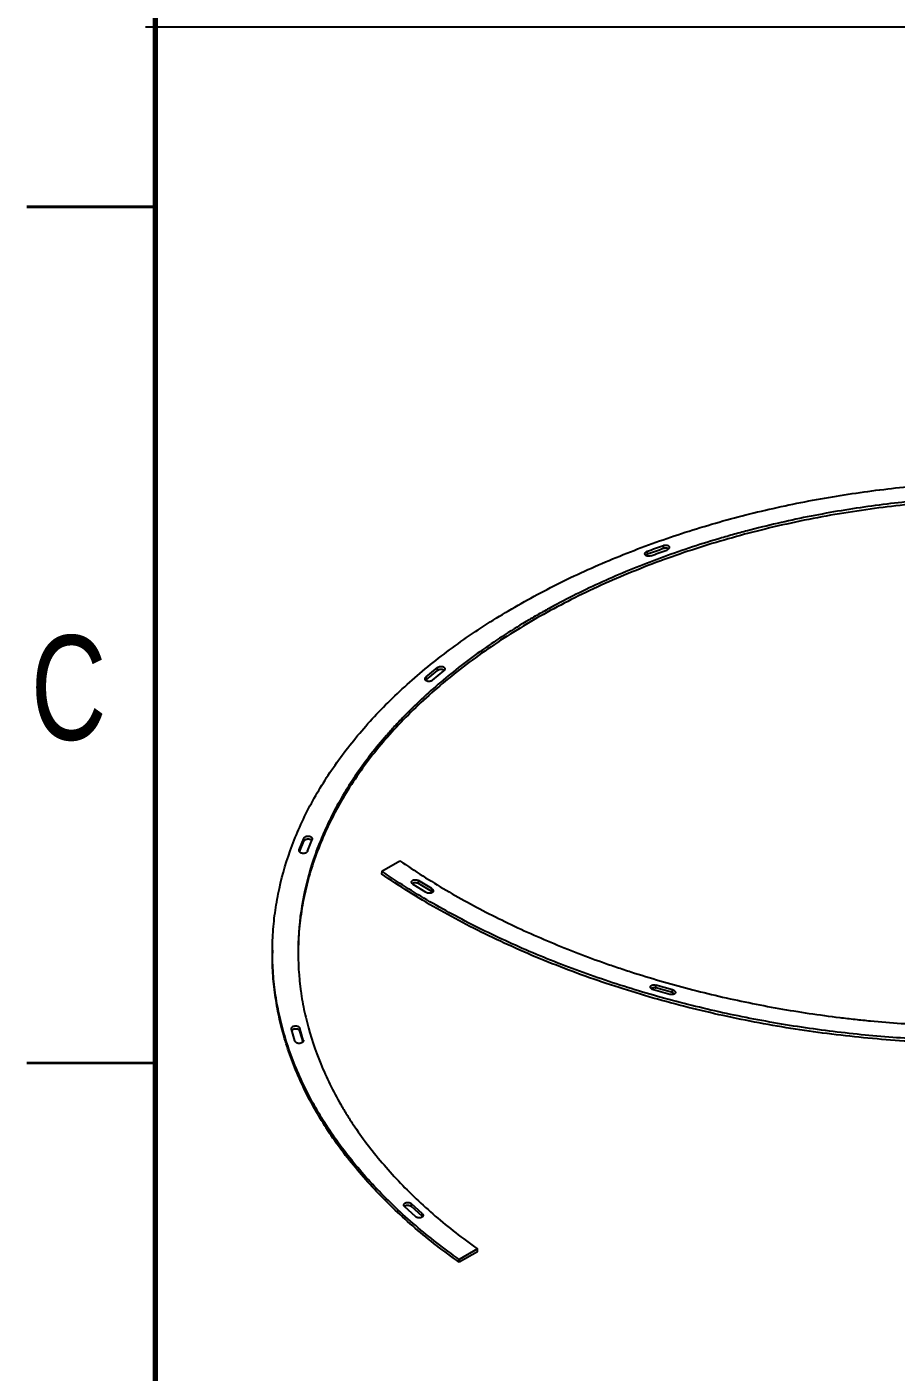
# Model space of a CAD drawing. Header units: millimetres. Extents: x 2 to 418, y 2 to 295.
# Drawn here: x 2.5 to 53.3, y 80.5 to 159 of the extents above; entities that cross this region are included whole.
import ezdxf

# ---------------------------------------------------------------- set-up
doc = ezdxf.new("R2010")
doc.units = ezdxf.units.MM
doc.layers.add('SHEET', color=179, linetype='Continuous')
doc.styles.add('SLDTEXTSTYLE1', font='TXT', dxfattribs={"width": 0.75})

msp = doc.modelspace()

# ---------------------------------------------------------------- linework, layer by layer
at = {"color": 7, "linetype": 'Continuous', "lineweight": 70}
msp.add_line((10, 10), (10, 287), dxfattribs=at)
at = {"color": 7, "linetype": 'Continuous', "lineweight": 35}
for p, q in [((2.5, 148.5), (10, 148.5)), ((10, 148.5), (2.5, 148.5)), ((10, 98.5), (2.5, 98.5))]:
    msp.add_line(p, q, dxfattribs=at)
at = {"color": 7, "linetype": 'Continuous', "lineweight": 25}
for p, q in [((38.739, 128.231), (38.739, 128.395)), ((39.661, 128.565), (39.661, 128.73)), ((25.806, 121.05), (26.466, 121.596)), ((25.806, 120.885), (26.466, 121.431)), ((25.806, 120.885), (25.806, 121.05)), ((26.182, 120.855), (26.842, 121.403)), ((26.466, 121.431), (26.466, 121.596)), ((18.405, 110.956), (18.665, 111.628)), ((18.665, 111.464), (18.665, 111.628)), ((18.888, 110.878), (19.148, 111.552)), ((18.405, 110.872), (18.405, 110.956)), ((18.424, 110.838), (18.665, 111.464)), ((23.222, 109.704), (24.283, 110.317)), ((23.222, 109.704), (23.205, 109.552)), ((25.814, 108.47), (25.049, 108.941)), ((26.136, 108.691), (25.37, 109.164)), ((25.37, 108.999), (25.37, 109.164)), ((26.136, 108.527), (25.37, 108.999)), ((26.136, 108.527), (26.136, 108.691)), ((26.136, 108.527), (26.188, 108.483)), ((40.185, 102.792), (39.228, 103.063)), ((39.228, 102.898), (39.228, 103.063)), ((40.185, 102.628), (39.228, 102.898)), ((40.039, 102.517), (39.082, 102.786)), ((40.185, 102.628), (40.185, 102.792)), ((18.639, 99.854), (18.438, 100.538)), ((18.438, 100.373), (18.438, 100.538)), ((18.15, 99.798), (17.948, 100.48)), ((18.621, 99.751), (18.438, 100.373)), ((18.639, 99.79), (18.639, 99.854)), ((25.187, 89.547), (24.562, 90.116)), ((25.577, 89.728), (24.953, 90.298)), ((24.953, 90.133), (24.953, 90.298)), ((25.577, 89.563), (24.953, 90.133)), ((25.577, 89.563), (25.577, 89.728)), ((25.577, 89.563), (25.596, 89.539)), ((28.804, 87.656), (27.744, 87.042)), ((28.804, 87.491), (27.745, 86.878)), ((28.804, 87.491), (28.804, 87.656))]:
    msp.add_line(p, q, dxfattribs=at)
at = {"color": 7, "linetype": 'Continuous', "lineweight": 25, "flags": 128}
for points in [[(16.833, 105.09), (16.833, 105.009), (16.832, 104.928)], [(27.745, 86.878), (27.745, 86.919), (27.744, 86.98), (27.744, 87.042)]]:
    msp.add_lwpolyline(points, dxfattribs=at)
at = {"color": 7, "linetype": 'Continuous', "lineweight": 25}
for points, knots in [([(27.744, 87.042), (26.848, 87.675), (26, 88.332), (24.795, 89.362), (24.403, 89.714), (23.647, 90.428), (23.283, 90.791), (22.586, 91.523), (22.252, 91.893), (21.612, 92.643), (21.306, 93.022), (20.724, 93.789), (20.447, 94.177), (19.921, 94.962), (19.673, 95.359), (19.206, 96.162), (18.986, 96.569), (18.577, 97.391), (18.388, 97.805), (18.044, 98.636), (17.888, 99.051), (17.609, 99.886), (17.485, 100.305), (17.27, 101.145), (17.178, 101.566), (17.027, 102.411), (16.967, 102.836), (16.879, 103.686), (16.851, 104.113), (16.828, 104.971), (16.832, 105.402), (16.875, 106.262), (16.912, 106.69), (17.019, 107.541), (17.088, 107.965), (17.344, 109.23), (17.577, 110.067), (18.02, 111.311), (18.184, 111.723), (18.542, 112.546), (18.737, 112.956), (19.16, 113.772), (19.387, 114.178), (19.87, 114.978), (20.124, 115.373), (20.662, 116.153), (20.944, 116.538), (21.537, 117.299), (21.846, 117.675), (22.493, 118.417), (22.83, 118.783), (23.531, 119.506), (23.894, 119.863), (24.651, 120.568), (25.043, 120.917), (25.853, 121.602), (26.27, 121.939), (27.123, 122.595), (27.56, 122.916), (28.453, 123.543), (28.91, 123.85), (29.844, 124.449), (30.321, 124.742), (31.294, 125.313), (31.791, 125.592), (32.805, 126.135), (33.321, 126.399), (34.376, 126.915), (34.914, 127.167), (36.004, 127.652), (36.555, 127.886), (37.666, 128.336), (38.228, 128.551), (39.361, 128.966), (39.933, 129.165), (41.087, 129.546), (41.669, 129.728), (42.845, 130.075), (43.438, 130.24), (44.634, 130.554), (45.238, 130.702), (46.456, 130.982), (47.072, 131.113), (48.301, 131.357), (48.916, 131.47), (50.146, 131.676), (50.761, 131.77), (51.991, 131.94), (52.606, 132.016), (53.836, 132.151), (54.452, 132.209), (55.682, 132.308), (56.297, 132.348), (57.528, 132.412), (58.144, 132.434), (59.375, 132.462), (59.99, 132.467), (61.208, 132.46), (61.811, 132.447), (63.008, 132.404), (63.602, 132.374), (64.779, 132.297), (65.362, 132.251), (66.518, 132.14), (67.091, 132.077), (68.227, 131.934), (68.79, 131.854), (69.906, 131.678), (70.459, 131.581), (71.553, 131.372), (72.094, 131.259), (73.156, 131.019), (73.676, 130.892), (74.697, 130.624), (75.199, 130.482), (76.182, 130.186), (76.664, 130.031), (77.609, 129.708), (78.073, 129.539), (78.98, 129.189), (79.424, 129.007), (80.293, 128.63), (80.718, 128.435), (81.547, 128.031), (81.951, 127.822), (82.732, 127.396), (83.109, 127.179), (83.837, 126.734), (84.188, 126.507), (84.865, 126.043), (85.191, 125.807), (85.816, 125.325), (86.116, 125.08), (86.978, 124.331), (87.502, 123.813), (88.207, 123.011), (88.429, 122.741), (88.841, 122.195), (89.033, 121.92), (89.386, 121.366), (89.548, 121.087), (89.843, 120.526), (89.975, 120.244), (90.212, 119.676), (90.316, 119.39), (90.495, 118.815), (90.569, 118.526), (90.69, 117.944), (90.735, 117.652), (90.796, 117.064), (90.812, 116.769), (90.813, 115.887), (90.754, 115.302), (90.519, 114.143), (90.343, 113.567), (89.876, 112.426), (89.584, 111.86), (89.057, 111.02), (88.867, 110.742), (88.459, 110.192), (88.241, 109.92), (87.779, 109.385), (87.536, 109.121), (87.022, 108.601), (86.753, 108.345), (86.188, 107.841), (85.892, 107.592), (85.276, 107.103), (84.955, 106.863), (84.287, 106.39), (83.94, 106.158), (83.22, 105.701), (82.846, 105.476), (82.076, 105.038), (81.68, 104.825), (80.868, 104.411), (80.453, 104.211), (79.603, 103.821), (79.167, 103.632), (78.277, 103.266), (77.823, 103.09), (76.894, 102.749), (76.42, 102.584), (75.452, 102.268), (74.959, 102.116), (73.952, 101.825), (73.438, 101.685), (72.392, 101.42), (71.86, 101.295), (70.788, 101.059), (70.247, 100.95), (69.152, 100.745), (68.599, 100.65), (66.923, 100.387), (65.785, 100.242), (63.461, 100.014), (62.277, 99.93), (60.467, 99.852), (59.859, 99.835), (58.64, 99.815), (58.029, 99.814), (56.807, 99.827), (56.196, 99.842), (54.97, 99.888), (54.357, 99.919), (53.128, 99.998), (52.513, 100.045), (51.281, 100.156), (50.664, 100.219), (49.43, 100.363), (48.812, 100.443), (47.574, 100.621), (46.952, 100.718), (45.715, 100.929), (45.099, 101.043), (43.876, 101.286), (43.269, 101.415), (42.063, 101.688), (41.463, 101.833), (40.272, 102.137), (39.681, 102.297), (38.507, 102.633), (37.923, 102.808), (36.764, 103.175), (36.189, 103.366), (35.046, 103.764), (34.478, 103.971), (33.352, 104.402), (32.794, 104.625), (31.145, 105.314), (30.078, 105.8), (28.008, 106.825), (27.006, 107.363), (25.065, 108.493), (24.127, 109.085), (23.222, 109.704)], [0.0001787, 0.0001787, 0.0001787, 0.0001787, 0.015625, 0.015625, 0.0234375, 0.0234375, 0.03125, 0.03125, 0.0390625, 0.0390625, 0.046875, 0.046875, 0.0546875, 0.0546875, 0.0625, 0.0625, 0.0703125, 0.0703125, 0.078125, 0.078125, 0.0859375, 0.0859375, 0.09375, 0.09375, 0.1015625, 0.1015625, 0.109375, 0.109375, 0.1171875, 0.1171875, 0.125, 0.125, 0.1328125, 0.1328125, 0.140625, 0.140625, 0.15625, 0.15625, 0.1640625, 0.1640625, 0.171875, 0.171875, 0.1796875, 0.1796875, 0.1875, 0.1875, 0.1953125, 0.1953125, 0.203125, 0.203125, 0.2109375, 0.2109375, 0.21875, 0.21875, 0.2265625, 0.2265625, 0.234375, 0.234375, 0.2421875, 0.2421875, 0.25, 0.25, 0.2578125, 0.2578125, 0.265625, 0.265625, 0.2734375, 0.2734375, 0.28125, 0.28125, 0.2890625, 0.2890625, 0.296875, 0.296875, 0.3046875, 0.3046875, 0.3125, 0.3125, 0.3203125, 0.3203125, 0.328125, 0.328125, 0.3359375, 0.3359375, 0.34375, 0.34375, 0.3515625, 0.3515625, 0.359375, 0.359375, 0.3671875, 0.3671875, 0.375, 0.375, 0.3828125, 0.3828125, 0.390625, 0.390625, 0.3984375, 0.3984375, 0.40625, 0.40625, 0.4140625, 0.4140625, 0.421875, 0.421875, 0.4296875, 0.4296875, 0.4375, 0.4375, 0.4453125, 0.4453125, 0.453125, 0.453125, 0.4609375, 0.4609375, 0.46875, 0.46875, 0.4765625, 0.4765625, 0.484375, 0.484375, 0.4921875, 0.4921875, 0.5, 0.5, 0.5078125, 0.5078125, 0.515625, 0.515625, 0.5234375, 0.5234375, 0.53125, 0.53125, 0.546875, 0.546875, 0.5546875, 0.5546875, 0.5625, 0.5625, 0.5703125, 0.5703125, 0.578125, 0.578125, 0.5859375, 0.5859375, 0.59375, 0.59375, 0.6015625, 0.6015625, 0.609375, 0.609375, 0.625, 0.625, 0.640625, 0.640625, 0.65625, 0.65625, 0.6640625, 0.6640625, 0.671875, 0.671875, 0.6796875, 0.6796875, 0.6875, 0.6875, 0.6953125, 0.6953125, 0.703125, 0.703125, 0.7109375, 0.7109375, 0.71875, 0.71875, 0.7265625, 0.7265625, 0.734375, 0.734375, 0.7421875, 0.7421875, 0.75, 0.75, 0.7578125, 0.7578125, 0.765625, 0.765625, 0.7734375, 0.7734375, 0.78125, 0.78125, 0.7890625, 0.7890625, 0.796875, 0.796875, 0.8125, 0.8125, 0.828125, 0.828125, 0.8359375, 0.8359375, 0.84375, 0.84375, 0.8515625, 0.8515625, 0.859375, 0.859375, 0.8671875, 0.8671875, 0.875, 0.875, 0.8828125, 0.8828125, 0.890625, 0.890625, 0.8984375, 0.8984375, 0.90625, 0.90625, 0.9140625, 0.9140625, 0.921875, 0.921875, 0.9296875, 0.9296875, 0.9375, 0.9375, 0.9453125, 0.9453125, 0.953125, 0.953125, 0.96875, 0.96875, 0.984375, 0.984375, 1, 1, 1, 1]), ([(24.283, 110.317), (25.153, 109.717), (26.053, 109.145), (27.91, 108.055), (28.867, 107.537), (30.837, 106.552), (31.85, 106.085), (33.932, 105.203), (35.001, 104.787), (36.374, 104.3), (36.65, 104.204), (37.068, 104.063), (37.207, 104.017), (37.487, 103.924), (37.628, 103.878), (38.331, 103.652), (38.897, 103.478), (40.6, 102.982), (41.746, 102.683), (44.058, 102.146), (45.224, 101.908), (47.576, 101.493), (48.762, 101.315), (50.108, 101.15), (50.257, 101.133), (50.557, 101.098), (50.707, 101.081), (51.157, 101.032), (51.456, 101.001), (52.352, 100.915), (52.947, 100.866), (54.726, 100.743), (55.904, 100.692), (58.242, 100.652), (59.402, 100.663), (61.129, 100.726), (61.703, 100.755), (62.56, 100.809), (62.845, 100.829), (63.415, 100.874), (63.699, 100.898), (65.112, 101.027), (66.215, 101.16), (68.369, 101.483), (69.419, 101.672), (70.955, 101.998), (71.46, 102.114), (72.457, 102.358), (72.95, 102.487), (73.92, 102.759), (74.399, 102.902), (74.988, 103.089), (75.106, 103.127), (75.339, 103.204), (75.456, 103.243), (75.802, 103.36), (76.031, 103.439), (77.159, 103.843), (78.02, 104.189), (79.659, 104.923), (80.437, 105.311), (81.909, 106.129), (82.604, 106.56), (83.419, 107.123), (83.579, 107.237), (83.894, 107.468), (84.048, 107.584), (84.5, 107.935), (84.788, 108.172), (85.613, 108.893), (86.11, 109.386), (87.002, 110.396), (87.396, 110.914), (87.908, 111.706), (88.065, 111.973), (88.282, 112.378), (88.35, 112.514), (88.481, 112.787), (88.543, 112.924), (88.834, 113.61), (89.009, 114.16), (89.245, 115.265), (89.307, 115.818), (89.317, 116.927), (89.266, 117.483), (89.129, 118.177), (89.098, 118.316), (89.046, 118.525), (89.028, 118.594), (88.99, 118.733), (88.97, 118.802), (88.865, 119.149), (88.767, 119.424), (88.432, 120.241), (88.154, 120.777), (87.488, 121.828), (87.101, 122.344), (86.439, 123.102), (86.204, 123.352), (85.831, 123.722), (85.703, 123.845), (85.441, 124.09), (85.306, 124.211), (84.614, 124.814), (84.014, 125.276), (82.72, 126.162), (82.028, 126.584), (80.551, 127.389), (79.766, 127.772), (78.727, 128.222), (78.516, 128.311), (78.089, 128.486), (77.872, 128.572), (77.213, 128.825), (76.766, 128.988), (75.4, 129.453), (74.456, 129.735), (72.506, 130.244), (71.499, 130.47), (69.941, 130.766), (69.413, 130.857), (68.61, 130.983), (68.34, 131.023), (67.932, 131.08), (67.796, 131.099), (67.522, 131.135), (67.384, 131.153), (66.144, 131.307), (65.027, 131.411), (62.766, 131.554), (61.622, 131.593), (59.305, 131.603), (58.134, 131.575), (56.652, 131.497), (56.355, 131.479), (55.908, 131.449), (55.758, 131.438), (55.459, 131.416), (55.31, 131.404), (54.562, 131.343), (53.966, 131.285), (52.182, 131.087), (50.999, 130.921), (48.646, 130.52), (47.475, 130.286), (45.73, 129.883), (45.15, 129.739), (44.282, 129.51), (43.994, 129.432), (43.561, 129.311), (43.417, 129.27), (43.13, 129.187), (42.986, 129.145), (41.7, 128.762), (40.584, 128.391), (38.404, 127.588), (37.34, 127.155), (35.265, 126.226), (34.253, 125.731), (33.146, 125.135), (33.024, 125.069), (32.779, 124.934), (32.658, 124.866), (32.294, 124.662), (32.055, 124.524), (31.345, 124.106), (30.882, 123.821), (29.98, 123.239), (29.539, 122.942), (28.68, 122.336), (28.261, 122.027), (27.445, 121.397), (27.048, 121.075), (26.275, 120.42), (25.899, 120.086), (25.17, 119.405), (24.817, 119.059), (24.389, 118.617), (24.304, 118.528), (24.137, 118.35), (24.054, 118.26), (23.807, 117.992), (23.647, 117.812), (22.861, 116.908), (22.289, 116.171), (21.514, 115.043), (21.27, 114.663), (20.808, 113.896), (20.592, 113.509), (20.186, 112.727), (19.998, 112.332), (19.736, 111.734), (19.653, 111.533), (19.493, 111.13), (19.416, 110.927), (19.055, 109.914), (18.829, 109.1), (18.499, 107.468), (18.396, 106.649), (18.312, 105.004), (18.332, 104.178), (18.426, 103.244), (18.438, 103.14), (18.463, 102.932), (18.476, 102.828), (18.519, 102.517), (18.552, 102.31), (18.662, 101.691), (18.751, 101.281), (19.062, 100.059), (19.33, 99.253), (19.822, 98.058), (20.001, 97.662), (20.39, 96.875), (20.6, 96.483), (20.937, 95.898), (21.053, 95.704), (21.234, 95.414), (21.295, 95.317), (21.419, 95.124), (21.482, 95.027), (21.801, 94.547), (22.07, 94.168), (22.915, 93.05), (23.53, 92.326), (24.529, 91.272), (24.874, 90.926), (25.591, 90.244), (25.962, 89.908), (27.113, 88.916), (27.932, 88.276), (28.804, 87.656)], [0, 0, 0, 0, 0.015625, 0.015625, 0.03125, 0.03125, 0.046875, 0.046875, 0.0625, 0.0625, 0.066406, 0.066406, 0.068359, 0.068359, 0.070313, 0.070313, 0.078125, 0.078125, 0.09375, 0.09375, 0.109375, 0.109375, 0.125, 0.125, 0.126953, 0.126953, 0.128906, 0.128906, 0.132813, 0.132813, 0.140625, 0.140625, 0.15625, 0.15625, 0.171875, 0.171875, 0.179688, 0.179688, 0.183594, 0.183594, 0.1875, 0.1875, 0.203125, 0.203125, 0.21875, 0.21875, 0.226563, 0.226563, 0.234375, 0.234375, 0.242188, 0.242188, 0.244141, 0.244141, 0.246094, 0.246094, 0.25, 0.25, 0.265625, 0.265625, 0.28125, 0.28125, 0.296875, 0.296875, 0.300781, 0.300781, 0.304688, 0.304688, 0.3125, 0.3125, 0.328125, 0.328125, 0.34375, 0.34375, 0.351563, 0.351563, 0.355469, 0.355469, 0.359375, 0.359375, 0.375, 0.375, 0.390625, 0.390625, 0.40625, 0.40625, 0.410156, 0.410156, 0.412109, 0.412109, 0.414063, 0.414063, 0.421875, 0.421875, 0.4375, 0.4375, 0.453125, 0.453125, 0.460938, 0.460938, 0.464844, 0.464844, 0.46875, 0.46875, 0.484375, 0.484375, 0.5, 0.5, 0.515625, 0.515625, 0.519531, 0.519531, 0.523438, 0.523438, 0.53125, 0.53125, 0.546875, 0.546875, 0.5625, 0.5625, 0.570313, 0.570313, 0.574219, 0.574219, 0.576172, 0.576172, 0.578125, 0.578125, 0.59375, 0.59375, 0.609375, 0.609375, 0.625, 0.625, 0.628906, 0.628906, 0.630859, 0.630859, 0.632813, 0.632813, 0.640625, 0.640625, 0.65625, 0.65625, 0.671875, 0.671875, 0.679688, 0.679688, 0.683594, 0.683594, 0.685547, 0.685547, 0.6875, 0.6875, 0.703125, 0.703125, 0.71875, 0.71875, 0.734375, 0.734375, 0.736328, 0.736328, 0.738281, 0.738281, 0.742188, 0.742188, 0.75, 0.75, 0.757813, 0.757813, 0.765625, 0.765625, 0.773437, 0.773437, 0.78125, 0.78125, 0.789062, 0.789062, 0.791016, 0.791016, 0.792969, 0.792969, 0.796875, 0.796875, 0.8125, 0.8125, 0.820312, 0.820312, 0.828125, 0.828125, 0.835937, 0.835937, 0.839844, 0.839844, 0.84375, 0.84375, 0.859375, 0.859375, 0.875, 0.875, 0.890625, 0.890625, 0.892578, 0.892578, 0.894531, 0.894531, 0.898437, 0.898437, 0.90625, 0.90625, 0.921875, 0.921875, 0.929687, 0.929687, 0.9375, 0.9375, 0.941406, 0.941406, 0.943359, 0.943359, 0.945312, 0.945312, 0.953125, 0.953125, 0.96875, 0.96875, 0.976563, 0.976563, 0.984375, 0.984375, 1, 1, 1, 1]), ([(89.303, 116.555), (89.284, 116.863), (89.247, 117.496), (89.04, 118.449), (88.725, 119.409), (88.288, 120.366), (87.728, 121.315), (87.044, 122.253), (86.253, 123.153), (85.363, 124.014), (84.38, 124.834), (83.286, 125.627), (82.081, 126.389), (80.765, 127.116), (79.372, 127.788), (77.911, 128.404), (76.389, 128.963), (74.778, 129.477), (73.079, 129.94), (71.296, 130.348), (69.474, 130.691), (67.622, 130.968), (65.748, 131.181), (63.815, 131.334), (61.828, 131.423), (59.793, 131.444), (57.762, 131.397), (55.742, 131.283), (53.74, 131.105), (51.717, 130.859), (49.68, 130.543), (47.634, 130.155), (45.634, 129.703), (43.683, 129.192), (41.788, 128.624), (39.911, 127.989), (38.059, 127.285), (36.241, 126.513), (34.503, 125.69), (32.848, 124.822), (31.28, 123.912), (29.765, 122.943), (28.313, 121.915), (26.931, 120.828), (25.652, 119.711), (24.479, 118.566), (23.412, 117.4), (22.428, 116.188), (21.535, 114.933), (20.739, 113.637), (20.061, 112.332), (19.499, 111.025), (19.049, 109.718), (18.7, 108.385), (18.465, 107.029), (18.343, 105.861), (18.347, 105.15), (18.348, 104.899)], [0, 0, 0, 0, 0.017818, 0.036567, 0.055331, 0.07408, 0.093384, 0.112703, 0.132007, 0.150588, 0.169184, 0.187765, 0.206895, 0.226042, 0.245173, 0.263581, 0.282003, 0.30041, 0.319363, 0.33833, 0.357282, 0.375523, 0.393778, 0.412019, 0.4308, 0.449596, 0.468377, 0.486442, 0.504522, 0.522587, 0.541187, 0.559802, 0.578402, 0.596303, 0.614218, 0.63212, 0.650551, 0.668998, 0.68743, 0.705151, 0.722885, 0.740606, 0.758851, 0.777112, 0.795357, 0.812919, 0.830495, 0.848057, 0.866141, 0.884239, 0.902323, 0.91969, 0.937071, 0.954438, 0.972318, 0.990214, 1, 1, 1, 1]), ([(38.933, 128.124), (38.917, 128.118), (38.902, 128.114), (38.87, 128.107), (38.854, 128.104), (38.821, 128.1), (38.805, 128.1), (38.773, 128.1), (38.757, 128.102), (38.727, 128.107), (38.712, 128.11), (38.685, 128.119), (38.672, 128.124), (38.637, 128.142), (38.618, 128.158), (38.599, 128.185), (38.594, 128.194), (38.588, 128.214), (38.586, 128.224), (38.586, 128.245), (38.587, 128.255), (38.594, 128.276), (38.598, 128.287), (38.611, 128.307), (38.619, 128.317), (38.636, 128.336), (38.647, 128.345), (38.67, 128.362), (38.682, 128.369), (38.709, 128.384), (38.724, 128.39), (38.739, 128.395)], [0, 0, 0, 0, 0.0625, 0.0625, 0.125, 0.125, 0.1875, 0.1875, 0.25, 0.25, 0.3125, 0.3125, 0.375, 0.375, 0.5, 0.5, 0.5625, 0.5625, 0.625, 0.625, 0.6875, 0.6875, 0.75, 0.75, 0.8125, 0.8125, 0.875, 0.875, 0.9375, 0.9375, 1, 1, 1, 1]), ([(38.626, 128.155), (38.633, 128.164), (38.654, 128.19), (38.697, 128.214), (38.731, 128.227), (38.739, 128.231)], [0, 0, 0, 0, 0.2836529, 0.8265313, 1, 1, 1, 1]), ([(39.661, 128.73), (39.676, 128.736), (39.692, 128.74), (39.724, 128.748), (39.74, 128.75), (39.773, 128.754), (39.789, 128.754), (39.821, 128.754), (39.837, 128.752), (39.867, 128.748), (39.882, 128.744), (39.909, 128.736), (39.922, 128.731), (39.957, 128.713), (39.976, 128.697), (39.995, 128.67), (40, 128.661), (40.006, 128.641), (40.008, 128.631), (40.008, 128.611), (40.006, 128.6), (40, 128.579), (39.995, 128.569), (39.983, 128.549), (39.975, 128.539), (39.957, 128.52), (39.947, 128.511), (39.924, 128.494), (39.911, 128.486), (39.884, 128.472), (39.87, 128.466), (39.855, 128.46)], [0, 0, 0, 0, 0.0625, 0.0625, 0.125, 0.125, 0.1875, 0.1875, 0.25, 0.25, 0.3125, 0.3125, 0.375, 0.375, 0.5, 0.5, 0.5625, 0.5625, 0.625, 0.625, 0.6875, 0.6875, 0.75, 0.75, 0.8125, 0.8125, 0.875, 0.875, 0.9375, 0.9375, 1, 1, 1, 1]), ([(39.661, 128.565), (39.688, 128.573), (39.743, 128.589), (39.829, 128.591), (39.905, 128.575), (39.953, 128.554), (39.966, 128.537), (39.968, 128.535)], [0, 0, 0, 0, 0.243043, 0.486129, 0.728024, 0.967742, 1, 1, 1, 1]), ([(26.182, 120.855), (26.171, 120.846), (26.159, 120.837), (26.133, 120.822), (26.119, 120.815), (26.09, 120.804), (26.075, 120.799), (26.043, 120.791), (26.027, 120.788), (25.994, 120.784), (25.978, 120.784), (25.946, 120.784), (25.929, 120.786), (25.883, 120.793), (25.854, 120.802), (25.817, 120.822), (25.805, 120.829), (25.785, 120.845), (25.777, 120.854), (25.762, 120.873), (25.757, 120.883), (25.748, 120.903), (25.746, 120.914), (25.744, 120.936), (25.744, 120.947), (25.748, 120.968), (25.752, 120.979), (25.763, 121.001), (25.77, 121.011), (25.786, 121.031), (25.795, 121.041), (25.806, 121.05)], [0, 0, 0, 0, 0.0625, 0.0625, 0.125, 0.125, 0.1875, 0.1875, 0.25, 0.25, 0.3125, 0.3125, 0.375, 0.375, 0.5, 0.5, 0.5625, 0.5625, 0.625, 0.625, 0.6875, 0.6875, 0.75, 0.75, 0.8125, 0.8125, 0.875, 0.875, 0.9375, 0.9375, 1, 1, 1, 1]), ([(26.466, 121.596), (26.477, 121.605), (26.489, 121.613), (26.515, 121.628), (26.529, 121.635), (26.558, 121.647), (26.573, 121.652), (26.605, 121.66), (26.621, 121.663), (26.654, 121.666), (26.67, 121.667), (26.703, 121.667), (26.719, 121.665), (26.765, 121.658), (26.794, 121.649), (26.831, 121.63), (26.843, 121.623), (26.863, 121.607), (26.871, 121.598), (26.886, 121.579), (26.892, 121.569), (26.9, 121.549), (26.903, 121.538), (26.905, 121.517), (26.904, 121.506), (26.9, 121.484), (26.896, 121.473), (26.885, 121.452), (26.879, 121.441), (26.862, 121.421), (26.853, 121.412), (26.842, 121.403)], [0, 0, 0, 0, 0.0625, 0.0625, 0.125, 0.125, 0.1875, 0.1875, 0.25, 0.25, 0.3125, 0.3125, 0.375, 0.375, 0.5, 0.5, 0.5625, 0.5625, 0.625, 0.625, 0.6875, 0.6875, 0.75, 0.75, 0.8125, 0.8125, 0.875, 0.875, 0.9375, 0.9375, 1, 1, 1, 1]), ([(26.466, 121.431), (26.487, 121.446), (26.529, 121.474), (26.611, 121.499), (26.697, 121.505), (26.777, 121.491), (26.838, 121.466), (26.86, 121.441), (26.868, 121.432)], [0, 0, 0, 0, 0.179914, 0.359859, 0.538931, 0.716363, 0.892375, 1, 1, 1, 1]), ([(25.78, 120.855), (25.783, 120.86), (25.789, 120.871), (25.8, 120.88), (25.806, 120.885)], [0, 0, 0, 0, 0.453246, 1, 1, 1, 1]), ([(90.807, 116.429), (90.806, 116.134), (90.802, 115.505), (90.654, 114.546), (90.396, 113.554), (90.021, 112.573), (89.533, 111.6), (88.93, 110.642), (88.217, 109.705), (87.398, 108.794), (86.478, 107.913), (85.456, 107.062), (84.333, 106.243), (83.11, 105.456), (81.793, 104.708), (80.39, 104.004), (78.91, 103.348), (77.353, 102.739), (75.719, 102.178), (74.009, 101.666), (72.23, 101.207), (70.392, 100.804), (68.506, 100.461), (66.577, 100.176), (64.604, 99.95), (62.588, 99.785), (60.532, 99.681), (58.449, 99.641), (56.351, 99.665), (54.247, 99.753), (52.136, 99.904), (50.019, 100.119), (47.897, 100.399), (45.78, 100.744), (43.68, 101.154), (41.609, 101.624), (39.57, 102.155), (37.561, 102.746), (35.584, 103.399), (33.643, 104.114), (31.748, 104.887), (29.91, 105.715), (28.134, 106.595), (26.423, 107.527), (24.77, 108.508), (23.728, 109.203), (23.205, 109.552)], [0, 0, 0, 0, 0.020121, 0.042873, 0.065559, 0.088254, 0.111034, 0.133946, 0.15686, 0.179632, 0.20233, 0.225013, 0.247752, 0.270617, 0.293565, 0.316379, 0.339092, 0.36177, 0.384481, 0.407286, 0.430227, 0.453103, 0.475843, 0.498526, 0.521213, 0.543976, 0.566863, 0.589788, 0.612577, 0.635277, 0.65795, 0.680665, 0.703475, 0.726421, 0.749282, 0.772014, 0.794693, 0.817378, 0.840124, 0.863008, 0.88594, 0.908771, 0.931529, 0.954274, 0.977078, 1, 1, 1, 1]), ([(18.665, 111.628), (18.669, 111.64), (18.675, 111.65), (18.689, 111.671), (18.698, 111.68), (18.718, 111.699), (18.729, 111.707), (18.753, 111.723), (18.767, 111.73), (18.795, 111.742), (18.81, 111.747), (18.841, 111.755), (18.857, 111.758), (18.906, 111.764), (18.939, 111.763), (18.987, 111.756), (19.002, 111.752), (19.032, 111.743), (19.046, 111.737), (19.072, 111.724), (19.084, 111.717), (19.105, 111.7), (19.115, 111.692), (19.131, 111.672), (19.138, 111.662), (19.148, 111.641), (19.152, 111.63), (19.156, 111.608), (19.157, 111.597), (19.155, 111.574), (19.152, 111.563), (19.148, 111.552)], [0, 0, 0, 0, 0.0625, 0.0625, 0.125, 0.125, 0.1875, 0.1875, 0.25, 0.25, 0.3125, 0.3125, 0.375, 0.375, 0.5, 0.5, 0.5625, 0.5625, 0.625, 0.625, 0.6875, 0.6875, 0.75, 0.75, 0.8125, 0.8125, 0.875, 0.875, 0.9375, 0.9375, 1, 1, 1, 1]), ([(18.665, 111.464), (18.675, 111.482), (18.695, 111.519), (18.757, 111.563), (18.833, 111.592), (18.919, 111.601), (19.002, 111.591), (19.073, 111.561), (19.117, 111.531), (19.128, 111.509), (19.13, 111.505)], [0, 0, 0, 0, 0.140405, 0.280832, 0.420593, 0.55905, 0.696341, 0.833107, 0.970217, 1, 1, 1, 1]), ([(18.888, 110.878), (18.884, 110.867), (18.878, 110.857), (18.864, 110.836), (18.855, 110.826), (18.835, 110.808), (18.824, 110.799), (18.8, 110.784), (18.786, 110.777), (18.758, 110.765), (18.743, 110.76), (18.712, 110.752), (18.696, 110.749), (18.647, 110.743), (18.614, 110.744), (18.566, 110.752), (18.551, 110.756), (18.521, 110.765), (18.507, 110.771), (18.481, 110.784), (18.469, 110.791), (18.448, 110.808), (18.438, 110.817), (18.422, 110.836), (18.415, 110.846), (18.405, 110.867), (18.401, 110.878), (18.397, 110.901), (18.396, 110.912), (18.399, 110.934), (18.401, 110.945), (18.405, 110.956)], [0, 0, 0, 0, 0.0625, 0.0625, 0.125, 0.125, 0.1875, 0.1875, 0.25, 0.25, 0.3125, 0.3125, 0.375, 0.375, 0.5, 0.5, 0.5625, 0.5625, 0.625, 0.625, 0.6875, 0.6875, 0.75, 0.75, 0.8125, 0.8125, 0.875, 0.875, 0.9375, 0.9375, 1, 1, 1, 1]), ([(25.049, 108.941), (25.036, 108.949), (25.025, 108.957), (25.004, 108.975), (24.995, 108.985), (24.98, 109.004), (24.974, 109.015), (24.965, 109.035), (24.962, 109.046), (24.959, 109.067), (24.959, 109.078), (24.963, 109.099), (24.966, 109.109), (24.981, 109.138), (24.997, 109.156), (25.028, 109.178), (25.04, 109.184), (25.066, 109.196), (25.08, 109.2), (25.109, 109.208), (25.124, 109.211), (25.155, 109.214), (25.172, 109.215), (25.204, 109.214), (25.221, 109.213), (25.253, 109.208), (25.269, 109.205), (25.3, 109.196), (25.315, 109.191), (25.344, 109.179), (25.358, 109.172), (25.37, 109.164)], [0, 0, 0, 0, 0.0625, 0.0625, 0.125, 0.125, 0.1875, 0.1875, 0.25, 0.25, 0.3125, 0.3125, 0.375, 0.375, 0.5, 0.5, 0.5625, 0.5625, 0.625, 0.625, 0.6875, 0.6875, 0.75, 0.75, 0.8125, 0.8125, 0.875, 0.875, 0.9375, 0.9375, 1, 1, 1, 1]), ([(24.996, 108.985), (25.009, 108.997), (25.038, 109.023), (25.107, 109.046), (25.189, 109.053), (25.274, 109.042), (25.334, 109.02), (25.363, 109.003), (25.37, 108.999)], [0, 0, 0, 0, 0.164683, 0.357075, 0.549653, 0.743261, 0.938305, 1, 1, 1, 1]), ([(26.136, 108.691), (26.149, 108.684), (26.16, 108.675), (26.18, 108.658), (26.189, 108.648), (26.204, 108.628), (26.21, 108.618), (26.22, 108.597), (26.223, 108.586), (26.226, 108.565), (26.225, 108.555), (26.222, 108.534), (26.219, 108.524), (26.204, 108.495), (26.188, 108.477), (26.156, 108.456), (26.144, 108.449), (26.119, 108.438), (26.105, 108.433), (26.076, 108.426), (26.06, 108.423), (26.029, 108.42), (26.013, 108.419), (25.98, 108.42), (25.964, 108.421), (25.931, 108.426), (25.915, 108.429), (25.884, 108.438), (25.869, 108.443), (25.841, 108.455), (25.827, 108.462), (25.814, 108.47)], [0, 0, 0, 0, 0.0625, 0.0625, 0.125, 0.125, 0.1875, 0.1875, 0.25, 0.25, 0.3125, 0.3125, 0.375, 0.375, 0.5, 0.5, 0.5625, 0.5625, 0.625, 0.625, 0.6875, 0.6875, 0.75, 0.75, 0.8125, 0.8125, 0.875, 0.875, 0.9375, 0.9375, 1, 1, 1, 1]), ([(27.745, 86.878), (27.3, 87.2), (26.409, 87.846), (25.165, 88.865), (23.994, 89.917), (22.907, 91.002), (21.904, 92.114), (20.987, 93.254), (20.157, 94.42), (19.412, 95.612), (18.756, 96.831), (18.193, 98.069), (17.727, 99.319), (17.357, 100.577), (17.081, 101.842), (16.907, 103.116), (16.827, 104.146), (16.84, 104.751), (16.844, 104.928)], [0, 0, 0, 0, 0.065252, 0.130448, 0.195681, 0.260647, 0.325352, 0.389903, 0.454459, 0.519193, 0.584315, 0.649594, 0.714441, 0.779056, 0.843571, 0.9082, 0.973074, 1, 1, 1, 1]), ([(39.082, 102.786), (39.067, 102.791), (39.052, 102.796), (39.023, 102.808), (39.009, 102.815), (38.984, 102.83), (38.973, 102.838), (38.952, 102.855), (38.943, 102.865), (38.927, 102.884), (38.921, 102.893), (38.911, 102.913), (38.908, 102.924), (38.903, 102.954), (38.907, 102.974), (38.921, 103.001), (38.927, 103.01), (38.943, 103.026), (38.952, 103.033), (38.973, 103.047), (38.985, 103.053), (39.01, 103.063), (39.024, 103.067), (39.053, 103.073), (39.068, 103.076), (39.099, 103.078), (39.115, 103.079), (39.148, 103.077), (39.164, 103.076), (39.196, 103.071), (39.213, 103.067), (39.228, 103.063)], [0, 0, 0, 0, 0.0625, 0.0625, 0.125, 0.125, 0.1875, 0.1875, 0.25, 0.25, 0.3125, 0.3125, 0.375, 0.375, 0.5, 0.5, 0.5625, 0.5625, 0.625, 0.625, 0.6875, 0.6875, 0.75, 0.75, 0.8125, 0.8125, 0.875, 0.875, 0.9375, 0.9375, 1, 1, 1, 1]), ([(38.947, 102.861), (38.955, 102.868), (38.977, 102.889), (39.038, 102.908), (39.118, 102.917), (39.184, 102.91), (39.22, 102.9), (39.228, 102.898)], [0, 0, 0, 0, 0.141932, 0.398814, 0.657169, 0.917486, 1, 1, 1, 1]), ([(40.185, 102.792), (40.2, 102.788), (40.215, 102.782), (40.244, 102.77), (40.258, 102.764), (40.283, 102.748), (40.295, 102.74), (40.315, 102.723), (40.325, 102.714), (40.34, 102.695), (40.346, 102.685), (40.356, 102.665), (40.359, 102.655), (40.364, 102.625), (40.361, 102.605), (40.346, 102.578), (40.34, 102.57), (40.324, 102.554), (40.315, 102.546), (40.294, 102.533), (40.283, 102.527), (40.257, 102.517), (40.244, 102.513), (40.214, 102.507), (40.199, 102.504), (40.168, 102.502), (40.152, 102.501), (40.119, 102.503), (40.103, 102.504), (40.071, 102.509), (40.055, 102.513), (40.039, 102.517)], [0, 0, 0, 0, 0.0625, 0.0625, 0.125, 0.125, 0.1875, 0.1875, 0.25, 0.25, 0.3125, 0.3125, 0.375, 0.375, 0.5, 0.5, 0.5625, 0.5625, 0.625, 0.625, 0.6875, 0.6875, 0.75, 0.75, 0.8125, 0.8125, 0.875, 0.875, 0.9375, 0.9375, 1, 1, 1, 1]), ([(40.185, 102.628), (40.21, 102.618), (40.262, 102.6), (40.307, 102.571), (40.319, 102.554), (40.319, 102.554)], [0, 0, 0, 0, 0.496611, 0.993288, 1, 1, 1, 1]), ([(17.948, 100.48), (17.945, 100.491), (17.943, 100.502), (17.943, 100.524), (17.944, 100.536), (17.95, 100.558), (17.955, 100.568), (17.967, 100.589), (17.975, 100.599), (17.993, 100.617), (18.003, 100.626), (18.026, 100.642), (18.039, 100.649), (18.079, 100.667), (18.11, 100.675), (18.158, 100.681), (18.175, 100.682), (18.208, 100.681), (18.224, 100.68), (18.256, 100.675), (18.272, 100.671), (18.303, 100.662), (18.317, 100.656), (18.345, 100.643), (18.357, 100.635), (18.38, 100.619), (18.391, 100.61), (18.409, 100.591), (18.417, 100.581), (18.43, 100.56), (18.435, 100.549), (18.438, 100.538)], [0, 0, 0, 0, 0.0625, 0.0625, 0.125, 0.125, 0.1875, 0.1875, 0.25, 0.25, 0.3125, 0.3125, 0.375, 0.375, 0.5, 0.5, 0.5625, 0.5625, 0.625, 0.625, 0.6875, 0.6875, 0.75, 0.75, 0.8125, 0.8125, 0.875, 0.875, 0.9375, 0.9375, 1, 1, 1, 1]), ([(17.966, 100.418), (17.968, 100.422), (17.977, 100.443), (18.02, 100.476), (18.09, 100.507), (18.173, 100.52), (18.257, 100.513), (18.335, 100.487), (18.396, 100.445), (18.427, 100.404), (18.436, 100.379), (18.438, 100.373)], [0, 0, 0, 0, 0.024991, 0.15984, 0.293415, 0.425804, 0.557612, 0.689692, 0.822787, 0.957217, 1, 1, 1, 1]), ([(18.639, 99.854), (18.643, 99.843), (18.644, 99.832), (18.645, 99.81), (18.643, 99.798), (18.637, 99.776), (18.632, 99.766), (18.62, 99.745), (18.612, 99.735), (18.595, 99.717), (18.584, 99.708), (18.561, 99.693), (18.549, 99.686), (18.508, 99.668), (18.477, 99.659), (18.429, 99.654), (18.412, 99.653), (18.379, 99.654), (18.363, 99.655), (18.331, 99.661), (18.315, 99.664), (18.285, 99.674), (18.27, 99.679), (18.243, 99.693), (18.23, 99.7), (18.207, 99.717), (18.196, 99.726), (18.178, 99.745), (18.17, 99.755), (18.158, 99.776), (18.153, 99.787), (18.15, 99.798)], [0, 0, 0, 0, 0.0625, 0.0625, 0.125, 0.125, 0.1875, 0.1875, 0.25, 0.25, 0.3125, 0.3125, 0.375, 0.375, 0.5, 0.5, 0.5625, 0.5625, 0.625, 0.625, 0.6875, 0.6875, 0.75, 0.75, 0.8125, 0.8125, 0.875, 0.875, 0.9375, 0.9375, 1, 1, 1, 1]), ([(24.562, 90.116), (24.552, 90.125), (24.543, 90.135), (24.528, 90.155), (24.522, 90.166), (24.513, 90.187), (24.51, 90.198), (24.507, 90.22), (24.507, 90.231), (24.511, 90.253), (24.514, 90.264), (24.524, 90.284), (24.531, 90.294), (24.554, 90.321), (24.576, 90.337), (24.614, 90.355), (24.628, 90.36), (24.657, 90.368), (24.673, 90.371), (24.704, 90.375), (24.721, 90.376), (24.753, 90.375), (24.769, 90.374), (24.802, 90.369), (24.818, 90.366), (24.849, 90.357), (24.864, 90.351), (24.893, 90.339), (24.906, 90.332), (24.931, 90.316), (24.943, 90.307), (24.953, 90.298)], [0, 0, 0, 0, 0.0625, 0.0625, 0.125, 0.125, 0.1875, 0.1875, 0.25, 0.25, 0.3125, 0.3125, 0.375, 0.375, 0.5, 0.5, 0.5625, 0.5625, 0.625, 0.625, 0.6875, 0.6875, 0.75, 0.75, 0.8125, 0.8125, 0.875, 0.875, 0.9375, 0.9375, 1, 1, 1, 1]), ([(24.544, 90.139), (24.55, 90.147), (24.569, 90.171), (24.625, 90.197), (24.703, 90.213), (24.788, 90.209), (24.869, 90.188), (24.923, 90.158), (24.947, 90.138), (24.953, 90.133)], [0, 0, 0, 0, 0.084074, 0.255886, 0.426819, 0.598002, 0.770463, 0.944695, 1, 1, 1, 1]), ([(25.577, 89.728), (25.588, 89.718), (25.597, 89.708), (25.612, 89.688), (25.618, 89.677), (25.627, 89.656), (25.63, 89.645), (25.633, 89.623), (25.633, 89.612), (25.629, 89.59), (25.626, 89.58), (25.616, 89.559), (25.609, 89.55), (25.586, 89.523), (25.564, 89.507), (25.526, 89.489), (25.512, 89.484), (25.483, 89.476), (25.467, 89.473), (25.436, 89.47), (25.419, 89.469), (25.387, 89.469), (25.37, 89.471), (25.338, 89.476), (25.322, 89.479), (25.291, 89.488), (25.276, 89.493), (25.247, 89.506), (25.234, 89.513), (25.209, 89.529), (25.197, 89.538), (25.187, 89.547)], [0, 0, 0, 0, 0.0625, 0.0625, 0.125, 0.125, 0.1875, 0.1875, 0.25, 0.25, 0.3125, 0.3125, 0.375, 0.375, 0.5, 0.5, 0.5625, 0.5625, 0.625, 0.625, 0.6875, 0.6875, 0.75, 0.75, 0.8125, 0.8125, 0.875, 0.875, 0.9375, 0.9375, 1, 1, 1, 1])]:
    msp.add_open_spline(points, degree=3, knots=knots, dxfattribs=at)
for points in [[(38.739, 128.395), (39.046, 128.507), (39.354, 128.619), (39.661, 128.73)], [(38.739, 128.231), (39.046, 128.342), (39.354, 128.454), (39.661, 128.565)], [(38.933, 128.124), (39.24, 128.236), (39.547, 128.348), (39.855, 128.46)]]:
    msp.add_open_spline(points, degree=3, dxfattribs=at)
at = {"layer": 'SHEET'}
msp.add_line((9.421, 159.002), (409.272, 159.002), dxfattribs=at)

# ---------------------------------------------------------------- texts
at = {"color": 7, "linetype": 'Continuous', "lineweight": 0, "insert": (4.937, 123.476), "char_height": 6.096, "attachment_point": 2, "style": 'SLDTEXTSTYLE1'}
msp.add_mtext('C', dxfattribs=at)

doc.saveas('drawing.dxf')
